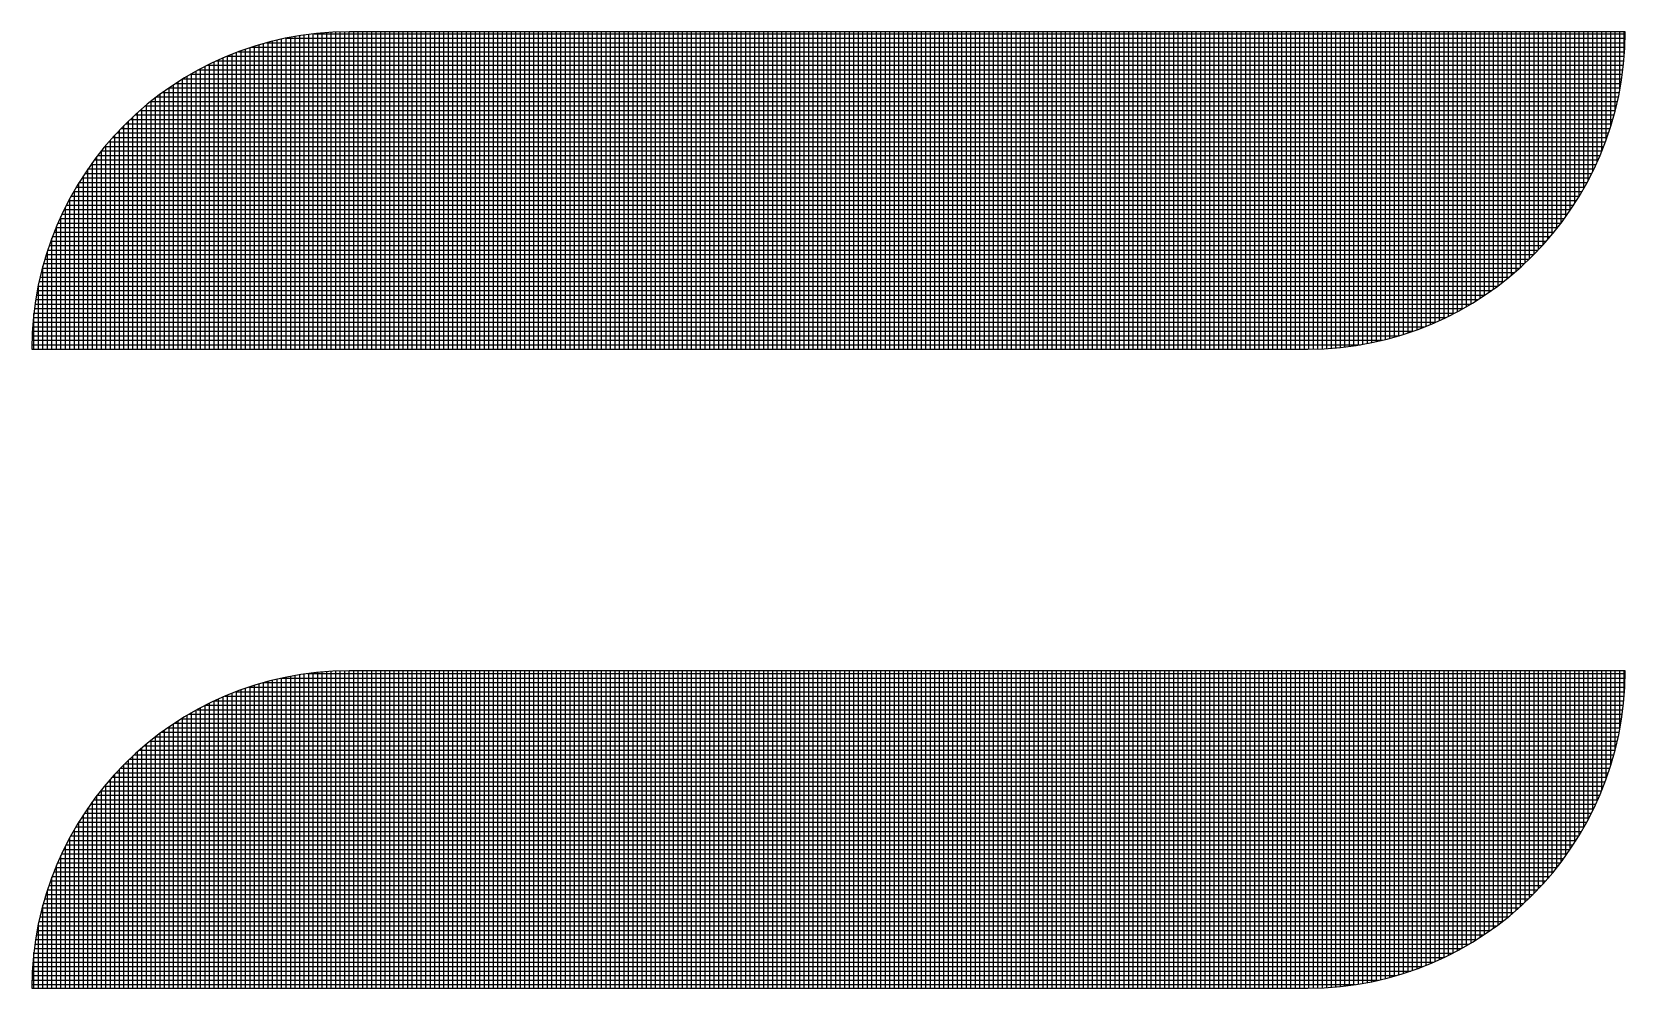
# Model space of a CAD drawing. Header units: inches. Extents: x 894 to 1735, y 0 to 594.
# Drawn here: x 1582.82 to 1588.96, y 99.73 to 103.42 of the extents above; entities that cross this region are included whole.
import ezdxf

# ---------------------------------------------------------------- set-up
doc = ezdxf.new("R2010")
doc.units = ezdxf.units.IN
doc.header["$MEASUREMENT"] = 0
doc.layers.add('BG ÇÑ±¹Áö¿ª³\xad¹æ±â¼úÁÖ½ÄÈ¸»ç CI', color=7, linetype='Continuous')

msp = doc.modelspace()

# ---------------------------------------------------------------- linework, layer by layer
at = {"layer": 'BG ÇÑ±¹Áö¿ª³\xad¹æ±â¼úÁÖ½ÄÈ¸»ç CI', "color": 82, "linetype": 'Continuous', "lineweight": 25, "true_color": 0x35d32f}
for p, q in [((1583.902, 102.1973), (1583.902, 103.4119)), ((1583.9058, 103.4123), (1588.9584, 103.4123)), ((1583.9194, 102.1973), (1583.9194, 103.4138)), ((1583.9367, 102.1973), (1583.9367, 103.4154)), ((1583.9541, 102.1973), (1583.9541, 103.4167)), ((1583.9715, 102.1973), (1583.9715, 103.4178)), ((1583.9888, 102.1973), (1583.9888, 103.4187)), ((1584.0062, 102.1973), (1584.0062, 103.4193)), ((1584.0235, 102.1973), (1584.0235, 103.4196)), ((1588.9584, 103.4197), (1584.0401, 103.4197)), ((1584.0409, 102.1973), (1584.0409, 103.4197)), ((1584.0583, 102.1973), (1584.0583, 103.4197)), ((1584.0756, 102.1973), (1584.0756, 103.4197)), ((1584.093, 102.1973), (1584.093, 103.4197)), ((1584.1104, 102.1973), (1584.1104, 103.4197)), ((1584.1277, 102.1973), (1584.1277, 103.4197)), ((1584.1451, 102.1973), (1584.1451, 103.4197)), ((1584.1625, 102.1973), (1584.1625, 103.4197)), ((1584.1798, 102.1973), (1584.1798, 103.4197)), ((1584.1972, 102.1973), (1584.1972, 103.4197)), ((1584.2146, 102.1973), (1584.2146, 103.4197)), ((1584.2319, 102.1973), (1584.2319, 103.4197)), ((1584.2493, 102.1973), (1584.2493, 103.4197)), ((1584.2666, 102.1973), (1584.2666, 103.4197)), ((1584.284, 102.1973), (1584.284, 103.4197)), ((1584.3014, 102.1973), (1584.3014, 103.4197)), ((1584.3187, 102.1973), (1584.3187, 103.4197)), ((1584.3361, 102.1973), (1584.3361, 103.4197)), ((1584.3535, 102.1973), (1584.3535, 103.4197)), ((1584.3708, 102.1973), (1584.3708, 103.4197)), ((1584.3882, 102.1973), (1584.3882, 103.4197)), ((1584.4056, 102.1973), (1584.4056, 103.4197)), ((1584.4229, 102.1973), (1584.4229, 103.4197)), ((1584.4403, 102.1973), (1584.4403, 103.4197)), ((1584.4577, 102.1973), (1584.4577, 103.4197)), ((1584.475, 102.1973), (1584.475, 103.4197)), ((1584.4924, 102.1973), (1584.4924, 103.4197)), ((1584.5098, 102.1973), (1584.5098, 103.4197)), ((1584.5271, 102.1973), (1584.5271, 103.4197)), ((1584.5445, 102.1973), (1584.5445, 103.4197)), ((1584.5618, 102.1973), (1584.5618, 103.4197)), ((1584.5792, 102.1973), (1584.5792, 103.4197)), ((1584.5966, 102.1973), (1584.5966, 103.4197)), ((1584.6139, 102.1973), (1584.6139, 103.4197)), ((1584.6313, 102.1973), (1584.6313, 103.4197)), ((1584.6487, 102.1973), (1584.6487, 103.4197)), ((1584.666, 102.1973), (1584.666, 103.4197)), ((1584.6834, 102.1973), (1584.6834, 103.4197)), ((1584.7008, 102.1973), (1584.7008, 103.4197)), ((1584.7181, 102.1973), (1584.7181, 103.4197)), ((1584.7355, 102.1973), (1584.7355, 103.4197)), ((1584.7529, 102.1973), (1584.7529, 103.4197)), ((1584.7702, 102.1973), (1584.7702, 103.4197)), ((1584.7876, 102.1973), (1584.7876, 103.4197)), ((1584.8049, 102.1973), (1584.8049, 103.4197)), ((1584.8223, 102.1973), (1584.8223, 103.4197)), ((1584.8397, 102.1973), (1584.8397, 103.4197)), ((1584.857, 102.1973), (1584.857, 103.4197)), ((1584.8744, 102.1973), (1584.8744, 103.4197)), ((1584.8918, 102.1973), (1584.8918, 103.4197)), ((1584.9091, 102.1973), (1584.9091, 103.4197)), ((1584.9265, 102.1973), (1584.9265, 103.4197)), ((1584.9439, 102.1973), (1584.9439, 103.4197)), ((1584.9612, 102.1973), (1584.9612, 103.4197)), ((1584.9786, 102.1973), (1584.9786, 103.4197)), ((1584.996, 102.1973), (1584.996, 103.4197)), ((1585.0133, 102.1973), (1585.0133, 103.4197)), ((1585.0307, 102.1973), (1585.0307, 103.4197)), ((1585.0481, 102.1973), (1585.0481, 103.4197)), ((1585.0654, 102.1973), (1585.0654, 103.4197)), ((1585.0828, 102.1973), (1585.0828, 103.4197)), ((1585.1001, 102.1973), (1585.1001, 103.4197)), ((1585.1175, 102.1973), (1585.1175, 103.4197)), ((1585.1349, 102.1973), (1585.1349, 103.4197)), ((1585.1522, 102.1973), (1585.1522, 103.4197)), ((1585.1696, 102.1973), (1585.1696, 103.4197)), ((1585.187, 102.1973), (1585.187, 103.4197)), ((1585.2043, 102.1973), (1585.2043, 103.4197)), ((1585.2217, 102.1973), (1585.2217, 103.4197)), ((1585.2391, 102.1973), (1585.2391, 103.4197)), ((1585.2564, 102.1973), (1585.2564, 103.4197)), ((1585.2738, 102.1973), (1585.2738, 103.4197)), ((1585.2912, 102.1973), (1585.2912, 103.4197)), ((1585.3085, 102.1973), (1585.3085, 103.4197)), ((1585.3259, 102.1973), (1585.3259, 103.4197)), ((1585.3432, 102.1973), (1585.3432, 103.4197)), ((1585.3606, 102.1973), (1585.3606, 103.4197)), ((1585.378, 102.1973), (1585.378, 103.4197)), ((1585.3953, 102.1973), (1585.3953, 103.4197)), ((1585.4127, 102.1973), (1585.4127, 103.4197)), ((1585.4301, 102.1973), (1585.4301, 103.4197)), ((1585.4474, 102.1973), (1585.4474, 103.4197)), ((1585.4648, 102.1973), (1585.4648, 103.4197)), ((1585.4822, 102.1973), (1585.4822, 103.4197)), ((1585.4995, 102.1973), (1585.4995, 103.4197)), ((1585.5169, 102.1973), (1585.5169, 103.4197)), ((1585.5343, 102.1973), (1585.5343, 103.4197)), ((1585.5516, 102.1973), (1585.5516, 103.4197)), ((1585.569, 102.1973), (1585.569, 103.4197)), ((1585.5864, 102.1973), (1585.5864, 103.4197)), ((1585.6037, 102.1973), (1585.6037, 103.4197)), ((1585.6211, 102.1973), (1585.6211, 103.4197)), ((1585.6384, 102.1973), (1585.6384, 103.4197)), ((1585.6558, 102.1973), (1585.6558, 103.4197)), ((1585.6732, 102.1973), (1585.6732, 103.4197)), ((1585.6905, 102.1973), (1585.6905, 103.4197)), ((1585.7079, 102.1973), (1585.7079, 103.4197)), ((1585.7253, 102.1973), (1585.7253, 103.4197)), ((1585.7426, 102.1973), (1585.7426, 103.4197)), ((1585.76, 102.1973), (1585.76, 103.4197)), ((1585.7774, 102.1973), (1585.7774, 103.4197)), ((1585.7947, 102.1973), (1585.7947, 103.4197)), ((1585.8121, 102.1973), (1585.8121, 103.4197)), ((1585.8295, 102.1973), (1585.8295, 103.4197)), ((1585.8468, 102.1973), (1585.8468, 103.4197)), ((1585.8642, 102.1973), (1585.8642, 103.4197)), ((1585.8815, 102.1973), (1585.8815, 103.4197)), ((1585.8989, 102.1973), (1585.8989, 103.4197)), ((1585.9163, 102.1973), (1585.9163, 103.4197)), ((1585.9336, 102.1973), (1585.9336, 103.4197)), ((1585.951, 102.1973), (1585.951, 103.4197)), ((1585.9684, 102.1973), (1585.9684, 103.4197)), ((1585.9857, 102.1973), (1585.9857, 103.4197)), ((1586.0031, 102.1973), (1586.0031, 103.4197)), ((1586.0205, 102.1973), (1586.0205, 103.4197)), ((1586.0378, 102.1973), (1586.0378, 103.4197)), ((1586.0552, 102.1973), (1586.0552, 103.4197)), ((1586.0726, 102.1973), (1586.0726, 103.4197)), ((1586.0899, 102.1973), (1586.0899, 103.4197)), ((1586.1073, 102.1973), (1586.1073, 103.4197)), ((1586.1246, 102.1973), (1586.1246, 103.4197)), ((1586.142, 102.1973), (1586.142, 103.4197)), ((1586.1594, 102.1973), (1586.1594, 103.4197)), ((1586.1767, 102.1973), (1586.1767, 103.4197)), ((1586.1941, 102.1973), (1586.1941, 103.4197)), ((1586.2115, 102.1973), (1586.2115, 103.4197)), ((1586.2288, 102.1973), (1586.2288, 103.4197)), ((1586.2462, 102.1973), (1586.2462, 103.4197)), ((1586.2636, 102.1973), (1586.2636, 103.4197)), ((1586.2809, 102.1973), (1586.2809, 103.4197)), ((1586.2983, 102.1973), (1586.2983, 103.4197)), ((1586.3157, 102.1973), (1586.3157, 103.4197)), ((1586.333, 102.1973), (1586.333, 103.4197)), ((1586.3504, 102.1973), (1586.3504, 103.4197)), ((1586.3678, 102.1973), (1586.3678, 103.4197)), ((1586.3851, 102.1973), (1586.3851, 103.4197)), ((1586.4025, 102.1973), (1586.4025, 103.4197)), ((1586.4198, 102.1973), (1586.4198, 103.4197)), ((1586.4372, 102.1973), (1586.4372, 103.4197)), ((1586.4546, 102.1973), (1586.4546, 103.4197)), ((1586.4719, 102.1973), (1586.4719, 103.4197)), ((1586.4893, 102.1973), (1586.4893, 103.4197)), ((1586.5067, 102.1973), (1586.5067, 103.4197)), ((1586.524, 102.1973), (1586.524, 103.4197)), ((1586.5414, 102.1973), (1586.5414, 103.4197)), ((1586.5588, 102.1973), (1586.5588, 103.4197)), ((1586.5761, 102.1973), (1586.5761, 103.4197)), ((1586.5935, 102.1973), (1586.5935, 103.4197)), ((1586.6109, 102.1973), (1586.6109, 103.4197)), ((1586.6282, 102.1973), (1586.6282, 103.4197)), ((1586.6456, 102.1973), (1586.6456, 103.4197)), ((1586.6629, 102.1973), (1586.6629, 103.4197)), ((1586.6803, 102.1973), (1586.6803, 103.4197)), ((1586.6977, 102.1973), (1586.6977, 103.4197)), ((1586.715, 102.1973), (1586.715, 103.4197)), ((1586.7324, 102.1973), (1586.7324, 103.4197)), ((1586.7498, 102.1973), (1586.7498, 103.4197)), ((1586.7671, 102.1973), (1586.7671, 103.4197)), ((1586.7845, 102.1973), (1586.7845, 103.4197)), ((1586.8019, 102.1973), (1586.8019, 103.4197)), ((1586.8192, 102.1973), (1586.8192, 103.4197)), ((1586.8366, 102.1973), (1586.8366, 103.4197)), ((1586.854, 102.1973), (1586.854, 103.4197)), ((1586.8713, 102.1973), (1586.8713, 103.4197)), ((1586.8887, 102.1973), (1586.8887, 103.4197)), ((1586.9061, 102.1973), (1586.9061, 103.4197)), ((1586.9234, 102.1973), (1586.9234, 103.4197)), ((1586.9408, 102.1973), (1586.9408, 103.4197)), ((1586.9581, 102.1973), (1586.9581, 103.4197)), ((1586.9755, 102.1973), (1586.9755, 103.4197)), ((1586.9929, 102.1973), (1586.9929, 103.4197)), ((1587.0102, 102.1973), (1587.0102, 103.4197)), ((1587.0276, 102.1973), (1587.0276, 103.4197)), ((1587.045, 102.1973), (1587.045, 103.4197)), ((1587.0623, 102.1973), (1587.0623, 103.4197)), ((1587.0797, 102.1973), (1587.0797, 103.4197)), ((1587.0971, 102.1973), (1587.0971, 103.4197)), ((1587.1144, 102.1973), (1587.1144, 103.4197)), ((1587.1318, 102.1973), (1587.1318, 103.4197)), ((1587.1492, 102.1973), (1587.1492, 103.4197)), ((1587.1665, 102.1973), (1587.1665, 103.4197)), ((1587.1839, 102.1973), (1587.1839, 103.4197)), ((1587.2012, 102.1973), (1587.2012, 103.4197)), ((1587.2186, 102.1973), (1587.2186, 103.4197)), ((1587.236, 102.1973), (1587.236, 103.4197)), ((1587.2533, 102.1973), (1587.2533, 103.4197)), ((1587.2707, 102.1973), (1587.2707, 103.4197)), ((1587.2881, 102.1973), (1587.2881, 103.4197)), ((1587.3054, 102.1973), (1587.3054, 103.4197)), ((1587.3228, 102.1973), (1587.3228, 103.4197)), ((1587.3402, 102.1973), (1587.3402, 103.4197)), ((1587.3575, 102.1973), (1587.3575, 103.4197)), ((1587.3749, 102.1973), (1587.3749, 103.4197)), ((1587.3923, 102.1973), (1587.3923, 103.4197)), ((1587.4096, 102.1973), (1587.4096, 103.4197)), ((1587.427, 102.1973), (1587.427, 103.4197)), ((1587.4444, 102.1973), (1587.4444, 103.4197)), ((1587.4617, 102.1973), (1587.4617, 103.4197)), ((1587.4791, 102.1973), (1587.4791, 103.4197)), ((1587.4964, 102.1973), (1587.4964, 103.4197)), ((1587.5138, 102.1973), (1587.5138, 103.4197)), ((1587.5312, 102.1973), (1587.5312, 103.4197)), ((1587.5485, 102.1973), (1587.5485, 103.4197)), ((1587.5659, 102.1973), (1587.5659, 103.4197)), ((1587.5833, 102.1973), (1587.5833, 103.4197)), ((1587.6006, 102.1973), (1587.6006, 103.4197)), ((1587.618, 102.1973), (1587.618, 103.4197)), ((1587.6354, 102.1973), (1587.6354, 103.4197)), ((1587.6527, 102.1973), (1587.6527, 103.4197)), ((1587.6701, 102.1973), (1587.6701, 103.4197)), ((1587.6875, 102.1973), (1587.6875, 103.4197)), ((1587.7048, 102.1973), (1587.7048, 103.4197)), ((1587.7222, 102.1973), (1587.7222, 103.4197)), ((1587.7395, 102.1973), (1587.7395, 103.4197)), ((1587.7569, 102.1975), (1587.7569, 103.4197)), ((1587.7743, 102.1979), (1587.7743, 103.4197)), ((1587.7916, 102.1986), (1587.7916, 103.4197)), ((1587.809, 102.1995), (1587.809, 103.4197)), ((1587.8264, 102.2007), (1587.8264, 103.4197)), ((1587.8437, 102.2021), (1587.8437, 103.4197)), ((1587.8611, 102.2037), (1587.8611, 103.4197)), ((1587.8785, 102.2056), (1587.8785, 103.4197)), ((1587.8958, 102.2078), (1587.8958, 103.4197)), ((1587.9132, 102.2102), (1587.9132, 103.4197)), ((1587.9306, 102.2129), (1587.9306, 103.4197)), ((1587.9479, 102.2158), (1587.9479, 103.4197)), ((1587.9653, 102.219), (1587.9653, 103.4197)), ((1587.9827, 102.2225), (1587.9827, 103.4197)), ((1588, 102.2262), (1588, 103.4197)), ((1588.0174, 102.2301), (1588.0174, 103.4197)), ((1588.0347, 102.2344), (1588.0347, 103.4197)), ((1588.0521, 102.2389), (1588.0521, 103.4197)), ((1588.0695, 102.2437), (1588.0695, 103.4197)), ((1588.0868, 102.2487), (1588.0868, 103.4197)), ((1588.1042, 102.2541), (1588.1042, 103.4197)), ((1588.1216, 102.2597), (1588.1216, 103.4197)), ((1588.1389, 102.2656), (1588.1389, 103.4197)), ((1588.1563, 102.2718), (1588.1563, 103.4197)), ((1588.1737, 102.2783), (1588.1737, 103.4197)), ((1588.191, 102.2852), (1588.191, 103.4197)), ((1588.2084, 102.2923), (1588.2084, 103.4197)), ((1588.2258, 102.2997), (1588.2258, 103.4197)), ((1588.2431, 102.3075), (1588.2431, 103.4197)), ((1588.2605, 102.3155), (1588.2605, 103.4197)), ((1588.2778, 102.324), (1588.2778, 103.4197)), ((1588.2952, 102.3327), (1588.2952, 103.4197)), ((1588.3126, 102.3418), (1588.3126, 103.4197)), ((1588.3299, 102.3513), (1588.3299, 103.4197)), ((1588.3473, 102.3611), (1588.3473, 103.4197)), ((1588.3647, 102.3714), (1588.3647, 103.4197)), ((1588.382, 102.382), (1588.382, 103.4197)), ((1588.3994, 102.393), (1588.3994, 103.4197)), ((1588.4168, 102.4044), (1588.4168, 103.4197)), ((1588.4341, 102.4163), (1588.4341, 103.4197)), ((1588.4515, 102.4286), (1588.4515, 103.4197)), ((1588.4689, 102.4414), (1588.4689, 103.4197)), ((1588.4862, 102.4546), (1588.4862, 103.4197)), ((1588.5036, 102.4684), (1588.5036, 103.4197)), ((1588.5209, 102.4826), (1588.5209, 103.4197)), ((1588.5383, 102.4975), (1588.5383, 103.4197)), ((1588.5557, 102.5129), (1588.5557, 103.4197)), ((1588.573, 102.5289), (1588.573, 103.4197)), ((1588.5904, 102.5455), (1588.5904, 103.4197)), ((1588.6078, 102.5628), (1588.6078, 103.4197)), ((1588.6251, 102.5808), (1588.6251, 103.4197)), ((1588.6425, 102.5996), (1588.6425, 103.4197)), ((1588.6599, 102.6192), (1588.6599, 103.4197)), ((1588.6772, 102.6397), (1588.6772, 103.4197)), ((1588.6946, 102.6612), (1588.6946, 103.4197)), ((1588.712, 102.6837), (1588.712, 103.4197)), ((1588.7293, 102.7073), (1588.7293, 103.4197)), ((1588.7467, 102.7321), (1588.7467, 103.4197)), ((1588.7641, 102.7584), (1588.7641, 103.4197)), ((1588.7814, 102.7862), (1588.7814, 103.4197)), ((1588.7988, 102.8157), (1588.7988, 103.4197)), ((1588.8161, 102.8474), (1588.8161, 103.4197)), ((1588.8335, 102.8814), (1588.8335, 103.4197)), ((1588.8509, 102.9184), (1588.8509, 103.4197)), ((1588.8682, 102.9589), (1588.8682, 103.4197)), ((1588.8856, 103.0041), (1588.8856, 103.4197)), ((1588.903, 103.0558), (1588.903, 103.4197)), ((1588.9203, 103.117), (1588.9203, 103.4197)), ((1588.9377, 103.1956), (1588.9377, 103.4197)), ((1588.9551, 103.3293), (1588.9551, 103.4197)), ((1583.6415, 102.1973), (1583.6415, 103.3529)), ((1583.6589, 102.1973), (1583.6589, 103.3588)), ((1583.6633, 103.3602), (1588.957, 103.3602)), ((1583.6763, 102.1973), (1583.6763, 103.3643)), ((1583.6936, 102.1973), (1583.6936, 103.3696)), ((1583.711, 102.1973), (1583.711, 103.3746)), ((1583.7219, 103.3776), (1588.9577, 103.3776)), ((1583.7283, 102.1973), (1583.7283, 103.3793)), ((1583.7457, 102.1973), (1583.7457, 103.3838)), ((1583.7631, 102.1973), (1583.7631, 103.3879)), ((1583.7804, 102.1973), (1583.7804, 103.3918)), ((1583.7953, 103.395), (1588.9582, 103.395)), ((1583.7978, 102.1973), (1583.7978, 103.3955)), ((1583.8152, 102.1973), (1583.8152, 103.3989)), ((1583.8325, 102.1973), (1583.8325, 103.402)), ((1583.8499, 102.1973), (1583.8499, 103.4049)), ((1583.8673, 102.1973), (1583.8673, 103.4075)), ((1583.8846, 102.1973), (1583.8846, 103.4098)), ((1583.4936, 103.2908), (1588.9516, 103.2908)), ((1583.5026, 102.1973), (1583.5026, 103.2953)), ((1583.52, 102.1973), (1583.52, 103.3036)), ((1583.5298, 103.3082), (1588.9533, 103.3082)), ((1583.5373, 102.1973), (1583.5373, 103.3116)), ((1583.5547, 102.1973), (1583.5547, 103.3193)), ((1583.5694, 103.3255), (1588.9548, 103.3255)), ((1583.5721, 102.1973), (1583.5721, 103.3266)), ((1583.5894, 102.1973), (1583.5894, 103.3336)), ((1583.6068, 102.1973), (1583.6068, 103.3404)), ((1583.6134, 103.3429), (1588.956, 103.3429)), ((1583.6242, 102.1973), (1583.6242, 103.3468)), ((1583.3811, 102.1973), (1583.3811, 103.2269)), ((1583.3984, 102.1973), (1583.3984, 103.2378)), ((1583.3999, 103.2387), (1588.9449, 103.2387)), ((1583.4158, 102.1973), (1583.4158, 103.2483)), ((1583.429, 103.2561), (1588.9474, 103.2561)), ((1583.4332, 102.1973), (1583.4332, 103.2584)), ((1583.4505, 102.1973), (1583.4505, 103.2682)), ((1583.4601, 103.2734), (1588.9496, 103.2734)), ((1583.4679, 102.1973), (1583.4679, 103.2776)), ((1583.4852, 102.1973), (1583.4852, 103.2866)), ((1583.2942, 102.1973), (1583.2942, 103.1659)), ((1583.2986, 103.1692), (1588.9325, 103.1692)), ((1583.3116, 102.1973), (1583.3116, 103.179)), ((1583.322, 103.1866), (1588.936, 103.1866)), ((1583.329, 102.1973), (1583.329, 103.1916)), ((1583.3463, 102.1973), (1583.3463, 103.2038)), ((1583.3465, 103.204), (1588.9392, 103.204)), ((1583.3637, 102.1973), (1583.3637, 103.2156)), ((1583.3724, 103.2213), (1588.9422, 103.2213)), ((1583.2248, 102.1973), (1583.2248, 103.1082)), ((1583.2349, 103.1171), (1588.9204, 103.1171)), ((1583.2421, 102.1973), (1583.2421, 103.1234)), ((1583.2552, 103.1345), (1588.9247, 103.1345)), ((1583.2595, 102.1973), (1583.2595, 103.1381)), ((1583.2764, 103.1519), (1588.9287, 103.1519)), ((1583.2769, 102.1973), (1583.2769, 103.1522)), ((1583.1619, 103.0477), (1588.9004, 103.0477)), ((1583.1727, 102.1973), (1583.1727, 103.0587)), ((1583.179, 103.065), (1588.9058, 103.065)), ((1583.19, 102.1973), (1583.19, 103.0758)), ((1583.1969, 103.0824), (1588.911, 103.0824)), ((1583.2074, 102.1973), (1583.2074, 103.0923)), ((1583.2155, 103.0998), (1588.9158, 103.0998)), ((1583.1032, 102.1973), (1583.1032, 102.9826)), ((1583.1143, 102.9956), (1588.8825, 102.9956)), ((1583.1206, 102.1973), (1583.1206, 103.0029)), ((1583.1295, 103.013), (1588.8887, 103.013)), ((1583.138, 102.1973), (1583.138, 103.0223)), ((1583.1454, 103.0303), (1588.8947, 103.0303)), ((1583.1553, 102.1973), (1583.1553, 103.0409)), ((1583.0587, 102.9261), (1588.8543, 102.9261)), ((1583.0685, 102.1973), (1583.0685, 102.9392)), ((1583.0718, 102.9435), (1588.8618, 102.9435)), ((1583.0854, 102.9609), (1588.869, 102.9609)), ((1583.0859, 102.1973), (1583.0859, 102.9614)), ((1583.0996, 102.9782), (1588.8759, 102.9782)), ((1583.0164, 102.1973), (1583.0164, 102.8655)), ((1583.022, 102.874), (1588.8299, 102.874)), ((1583.0338, 102.8914), (1588.8383, 102.8914)), ((1583.0338, 102.1973), (1583.0338, 102.8914)), ((1583.046, 102.9088), (1588.8465, 102.9088)), ((1583.0511, 102.1973), (1583.0511, 102.9159)), ((1582.9791, 102.8046), (1588.7924, 102.8046)), ((1582.9817, 102.1973), (1582.9817, 102.809)), ((1582.9893, 102.8219), (1588.8023, 102.8219)), ((1582.999, 102.1973), (1582.999, 102.8381)), ((1582.9998, 102.8393), (1588.8118, 102.8393)), ((1583.0107, 102.8567), (1588.821, 102.8567)), ((1582.9469, 102.1973), (1582.9469, 102.7445)), ((1582.951, 102.7525), (1588.7602, 102.7525)), ((1582.96, 102.7699), (1588.7714, 102.7699)), ((1582.9643, 102.1973), (1582.9643, 102.7779)), ((1582.9694, 102.7872), (1588.7821, 102.7872)), ((1582.9183, 102.683), (1588.7115, 102.683)), ((1582.9259, 102.7004), (1588.7244, 102.7004)), ((1582.9296, 102.1973), (1582.9296, 102.7084)), ((1582.934, 102.7178), (1588.7368, 102.7178)), ((1582.9423, 102.7351), (1588.7487, 102.7351)), ((1582.8907, 102.6136), (1588.6549, 102.6136)), ((1582.8949, 102.1973), (1582.8949, 102.6249)), ((1582.8971, 102.6309), (1588.6699, 102.6309)), ((1582.9039, 102.6483), (1588.6843, 102.6483)), ((1582.9109, 102.6657), (1588.6981, 102.6657)), ((1582.9122, 102.1973), (1582.9122, 102.6688)), ((1582.8731, 102.5615), (1588.6065, 102.5615)), ((1582.8775, 102.1973), (1582.8775, 102.5752)), ((1582.8787, 102.5788), (1588.6232, 102.5788)), ((1582.8845, 102.5962), (1588.6394, 102.5962)), ((1582.8537, 102.492), (1588.532, 102.492)), ((1582.8581, 102.5094), (1588.5518, 102.5094)), ((1582.8601, 102.1973), (1582.8601, 102.5168)), ((1582.8629, 102.5267), (1588.5708, 102.5267)), ((1582.8679, 102.5441), (1588.589, 102.5441)), ((1582.8419, 102.4399), (1588.4669, 102.4399)), ((1582.8428, 102.1973), (1582.8428, 102.4439)), ((1582.8456, 102.4573), (1588.4897, 102.4573)), ((1582.8495, 102.4747), (1588.5113, 102.4747)), ((1582.83, 102.3705), (1588.3632, 102.3705)), ((1582.8326, 102.3878), (1588.3914, 102.3878)), ((1582.8354, 102.4052), (1588.4179, 102.4052)), ((1582.8386, 102.4226), (1588.4431, 102.4226)), ((1582.8236, 102.3184), (1588.2664, 102.3184)), ((1582.8254, 102.1973), (1582.8254, 102.3349)), ((1582.8255, 102.3357), (1588.301, 102.3357)), ((1582.8276, 102.3531), (1588.3332, 102.3531)), ((1582.8187, 102.2489), (1588.0874, 102.2489)), ((1582.8196, 102.2663), (1588.1408, 102.2663)), ((1582.8207, 102.2836), (1588.1872, 102.2836)), ((1582.822, 102.301), (1588.2287, 102.301)), ((1582.8176, 102.1973), (1587.736, 102.1973)), ((1582.8177, 102.2142), (1587.9384, 102.2142)), ((1582.8181, 102.2316), (1588.0233, 102.2316))]:
    msp.add_line(p, q, dxfattribs=at)
at = {"layer": 'BG ÇÑ±¹Áö¿ª³\xad¹æ±â¼úÁÖ½ÄÈ¸»ç CI', "color": 30, "linetype": 'Continuous', "lineweight": 25, "true_color": 0xfd8204}
for p, q in [((1583.9715, 99.7347), (1583.9715, 100.9552)), ((1583.9888, 99.7347), (1583.9888, 100.956)), ((1584.0062, 99.7347), (1584.0062, 100.9566)), ((1584.0235, 99.7347), (1584.0235, 100.957)), ((1588.9584, 100.9571), (1584.0401, 100.9571)), ((1584.0409, 99.7347), (1584.0409, 100.9571)), ((1584.0583, 99.7347), (1584.0583, 100.9571)), ((1584.0756, 99.7347), (1584.0756, 100.9571)), ((1584.093, 99.7347), (1584.093, 100.9571)), ((1584.1104, 99.7347), (1584.1104, 100.9571)), ((1584.1277, 99.7347), (1584.1277, 100.9571)), ((1584.1451, 99.7347), (1584.1451, 100.9571)), ((1584.1625, 99.7347), (1584.1625, 100.9571)), ((1584.1798, 99.7347), (1584.1798, 100.9571)), ((1584.1972, 99.7347), (1584.1972, 100.9571)), ((1584.2146, 99.7347), (1584.2146, 100.9571)), ((1584.2319, 99.7347), (1584.2319, 100.9571)), ((1584.2493, 99.7347), (1584.2493, 100.9571)), ((1584.2666, 99.7347), (1584.2666, 100.9571)), ((1584.284, 99.7347), (1584.284, 100.9571)), ((1584.3014, 99.7347), (1584.3014, 100.9571)), ((1584.3187, 99.7347), (1584.3187, 100.9571)), ((1584.3361, 99.7347), (1584.3361, 100.9571)), ((1584.3535, 99.7347), (1584.3535, 100.9571)), ((1584.3708, 99.7347), (1584.3708, 100.9571)), ((1584.3882, 99.7347), (1584.3882, 100.9571)), ((1584.4056, 99.7347), (1584.4056, 100.9571)), ((1584.4229, 99.7347), (1584.4229, 100.9571)), ((1584.4403, 99.7347), (1584.4403, 100.9571)), ((1584.4577, 99.7347), (1584.4577, 100.9571)), ((1584.475, 99.7347), (1584.475, 100.9571)), ((1584.4924, 99.7347), (1584.4924, 100.9571)), ((1584.5098, 99.7347), (1584.5098, 100.9571)), ((1584.5271, 99.7347), (1584.5271, 100.9571)), ((1584.5445, 99.7347), (1584.5445, 100.9571)), ((1584.5618, 99.7347), (1584.5618, 100.9571)), ((1584.5792, 99.7347), (1584.5792, 100.9571)), ((1584.5966, 99.7347), (1584.5966, 100.9571)), ((1584.6139, 99.7347), (1584.6139, 100.9571)), ((1584.6313, 99.7347), (1584.6313, 100.9571)), ((1584.6487, 99.7347), (1584.6487, 100.9571)), ((1584.666, 99.7347), (1584.666, 100.9571)), ((1584.6834, 99.7347), (1584.6834, 100.9571)), ((1584.7008, 99.7347), (1584.7008, 100.9571)), ((1584.7181, 99.7347), (1584.7181, 100.9571)), ((1584.7355, 99.7347), (1584.7355, 100.9571)), ((1584.7529, 99.7347), (1584.7529, 100.9571)), ((1584.7702, 99.7347), (1584.7702, 100.9571)), ((1584.7876, 99.7347), (1584.7876, 100.9571)), ((1584.8049, 99.7347), (1584.8049, 100.9571)), ((1584.8223, 99.7347), (1584.8223, 100.9571)), ((1584.8397, 99.7347), (1584.8397, 100.9571)), ((1584.857, 99.7347), (1584.857, 100.9571)), ((1584.8744, 99.7347), (1584.8744, 100.9571)), ((1584.8918, 99.7347), (1584.8918, 100.9571)), ((1584.9091, 99.7347), (1584.9091, 100.9571)), ((1584.9265, 99.7347), (1584.9265, 100.9571)), ((1584.9439, 99.7347), (1584.9439, 100.9571)), ((1584.9612, 99.7347), (1584.9612, 100.9571)), ((1584.9786, 99.7347), (1584.9786, 100.9571)), ((1584.996, 99.7347), (1584.996, 100.9571)), ((1585.0133, 99.7347), (1585.0133, 100.9571)), ((1585.0307, 99.7347), (1585.0307, 100.9571)), ((1585.0481, 99.7347), (1585.0481, 100.9571)), ((1585.0654, 99.7347), (1585.0654, 100.9571)), ((1585.0828, 99.7347), (1585.0828, 100.9571)), ((1585.1001, 99.7347), (1585.1001, 100.9571)), ((1585.1175, 99.7347), (1585.1175, 100.9571)), ((1585.1349, 99.7347), (1585.1349, 100.9571)), ((1585.1522, 99.7347), (1585.1522, 100.9571)), ((1585.1696, 99.7347), (1585.1696, 100.9571)), ((1585.187, 99.7347), (1585.187, 100.9571)), ((1585.2043, 99.7347), (1585.2043, 100.9571)), ((1585.2217, 99.7347), (1585.2217, 100.9571)), ((1585.2391, 99.7347), (1585.2391, 100.9571)), ((1585.2564, 99.7347), (1585.2564, 100.9571)), ((1585.2738, 99.7347), (1585.2738, 100.9571)), ((1585.2912, 99.7347), (1585.2912, 100.9571)), ((1585.3085, 99.7347), (1585.3085, 100.9571)), ((1585.3259, 99.7347), (1585.3259, 100.9571)), ((1585.3432, 99.7347), (1585.3432, 100.9571)), ((1585.3606, 99.7347), (1585.3606, 100.9571)), ((1585.378, 99.7347), (1585.378, 100.9571)), ((1585.3953, 99.7347), (1585.3953, 100.9571)), ((1585.4127, 99.7347), (1585.4127, 100.9571)), ((1585.4301, 99.7347), (1585.4301, 100.9571)), ((1585.4474, 99.7347), (1585.4474, 100.9571)), ((1585.4648, 99.7347), (1585.4648, 100.9571)), ((1585.4822, 99.7347), (1585.4822, 100.9571)), ((1585.4995, 99.7347), (1585.4995, 100.9571)), ((1585.5169, 99.7347), (1585.5169, 100.9571)), ((1585.5343, 99.7347), (1585.5343, 100.9571)), ((1585.5516, 99.7347), (1585.5516, 100.9571)), ((1585.569, 99.7347), (1585.569, 100.9571)), ((1585.5864, 99.7347), (1585.5864, 100.9571)), ((1585.6037, 99.7347), (1585.6037, 100.9571)), ((1585.6211, 99.7347), (1585.6211, 100.9571)), ((1585.6384, 99.7347), (1585.6384, 100.9571)), ((1585.6558, 99.7347), (1585.6558, 100.9571)), ((1585.6732, 99.7347), (1585.6732, 100.9571)), ((1585.6905, 99.7347), (1585.6905, 100.9571)), ((1585.7079, 99.7347), (1585.7079, 100.9571)), ((1585.7253, 99.7347), (1585.7253, 100.9571)), ((1585.7426, 99.7347), (1585.7426, 100.9571)), ((1585.76, 99.7347), (1585.76, 100.9571)), ((1585.7774, 99.7347), (1585.7774, 100.9571)), ((1585.7947, 99.7347), (1585.7947, 100.9571)), ((1585.8121, 99.7347), (1585.8121, 100.9571)), ((1585.8295, 99.7347), (1585.8295, 100.9571)), ((1585.8468, 99.7347), (1585.8468, 100.9571)), ((1585.8642, 99.7347), (1585.8642, 100.9571)), ((1585.8815, 99.7347), (1585.8815, 100.9571)), ((1585.8989, 99.7347), (1585.8989, 100.9571)), ((1585.9163, 99.7347), (1585.9163, 100.9571)), ((1585.9336, 99.7347), (1585.9336, 100.9571)), ((1585.951, 99.7347), (1585.951, 100.9571)), ((1585.9684, 99.7347), (1585.9684, 100.9571)), ((1585.9857, 99.7347), (1585.9857, 100.9571)), ((1586.0031, 99.7347), (1586.0031, 100.9571)), ((1586.0205, 99.7347), (1586.0205, 100.9571)), ((1586.0378, 99.7347), (1586.0378, 100.9571)), ((1586.0552, 99.7347), (1586.0552, 100.9571)), ((1586.0726, 99.7347), (1586.0726, 100.9571)), ((1586.0899, 99.7347), (1586.0899, 100.9571)), ((1586.1073, 99.7347), (1586.1073, 100.9571)), ((1586.1246, 99.7347), (1586.1246, 100.9571)), ((1586.142, 99.7347), (1586.142, 100.9571)), ((1586.1594, 99.7347), (1586.1594, 100.9571)), ((1586.1767, 99.7347), (1586.1767, 100.9571)), ((1586.1941, 99.7347), (1586.1941, 100.9571)), ((1586.2115, 99.7347), (1586.2115, 100.9571)), ((1586.2288, 99.7347), (1586.2288, 100.9571)), ((1586.2462, 99.7347), (1586.2462, 100.9571)), ((1586.2636, 99.7347), (1586.2636, 100.9571)), ((1586.2809, 99.7347), (1586.2809, 100.9571)), ((1586.2983, 99.7347), (1586.2983, 100.9571)), ((1586.3157, 99.7347), (1586.3157, 100.9571)), ((1586.333, 99.7347), (1586.333, 100.9571)), ((1586.3504, 99.7347), (1586.3504, 100.9571)), ((1586.3678, 99.7347), (1586.3678, 100.9571)), ((1586.3851, 99.7347), (1586.3851, 100.9571)), ((1586.4025, 99.7347), (1586.4025, 100.9571)), ((1586.4198, 99.7347), (1586.4198, 100.9571)), ((1586.4372, 99.7347), (1586.4372, 100.9571)), ((1586.4546, 99.7347), (1586.4546, 100.9571)), ((1586.4719, 99.7347), (1586.4719, 100.9571)), ((1586.4893, 99.7347), (1586.4893, 100.9571)), ((1586.5067, 99.7347), (1586.5067, 100.9571)), ((1586.524, 99.7347), (1586.524, 100.9571)), ((1586.5414, 99.7347), (1586.5414, 100.9571)), ((1586.5588, 99.7347), (1586.5588, 100.9571)), ((1586.5761, 99.7347), (1586.5761, 100.9571)), ((1586.5935, 99.7347), (1586.5935, 100.9571)), ((1586.6109, 99.7347), (1586.6109, 100.9571)), ((1586.6282, 99.7347), (1586.6282, 100.9571)), ((1586.6456, 99.7347), (1586.6456, 100.9571)), ((1586.6629, 99.7347), (1586.6629, 100.9571)), ((1586.6803, 99.7347), (1586.6803, 100.9571)), ((1586.6977, 99.7347), (1586.6977, 100.9571)), ((1586.715, 99.7347), (1586.715, 100.9571)), ((1586.7324, 99.7347), (1586.7324, 100.9571)), ((1586.7498, 99.7347), (1586.7498, 100.9571)), ((1586.7671, 99.7347), (1586.7671, 100.9571)), ((1586.7845, 99.7347), (1586.7845, 100.9571)), ((1586.8019, 99.7347), (1586.8019, 100.9571)), ((1586.8192, 99.7347), (1586.8192, 100.9571)), ((1586.8366, 99.7347), (1586.8366, 100.9571)), ((1586.854, 99.7347), (1586.854, 100.9571)), ((1586.8713, 99.7347), (1586.8713, 100.9571)), ((1586.8887, 99.7347), (1586.8887, 100.9571)), ((1586.9061, 99.7347), (1586.9061, 100.9571)), ((1586.9234, 99.7347), (1586.9234, 100.9571)), ((1586.9408, 99.7347), (1586.9408, 100.9571)), ((1586.9581, 99.7347), (1586.9581, 100.9571)), ((1586.9755, 99.7347), (1586.9755, 100.9571)), ((1586.9929, 99.7347), (1586.9929, 100.9571)), ((1587.0102, 99.7347), (1587.0102, 100.9571)), ((1587.0276, 99.7347), (1587.0276, 100.9571)), ((1587.045, 99.7347), (1587.045, 100.9571)), ((1587.0623, 99.7347), (1587.0623, 100.9571)), ((1587.0797, 99.7347), (1587.0797, 100.9571)), ((1587.0971, 99.7347), (1587.0971, 100.9571)), ((1587.1144, 99.7347), (1587.1144, 100.9571)), ((1587.1318, 99.7347), (1587.1318, 100.9571)), ((1587.1492, 99.7347), (1587.1492, 100.9571)), ((1587.1665, 99.7347), (1587.1665, 100.9571)), ((1587.1839, 99.7347), (1587.1839, 100.9571)), ((1587.2012, 99.7347), (1587.2012, 100.9571)), ((1587.2186, 99.7347), (1587.2186, 100.9571)), ((1587.236, 99.7347), (1587.236, 100.9571)), ((1587.2533, 99.7347), (1587.2533, 100.9571)), ((1587.2707, 99.7347), (1587.2707, 100.9571)), ((1587.2881, 99.7347), (1587.2881, 100.9571)), ((1587.3054, 99.7347), (1587.3054, 100.9571)), ((1587.3228, 99.7347), (1587.3228, 100.9571)), ((1587.3402, 99.7347), (1587.3402, 100.9571)), ((1587.3575, 99.7347), (1587.3575, 100.9571)), ((1587.3749, 99.7347), (1587.3749, 100.9571)), ((1587.3923, 99.7347), (1587.3923, 100.9571)), ((1587.4096, 99.7347), (1587.4096, 100.9571)), ((1587.427, 99.7347), (1587.427, 100.9571)), ((1587.4444, 99.7347), (1587.4444, 100.9571)), ((1587.4617, 99.7347), (1587.4617, 100.9571)), ((1587.4791, 99.7347), (1587.4791, 100.9571)), ((1587.4964, 99.7347), (1587.4964, 100.9571)), ((1587.5138, 99.7347), (1587.5138, 100.9571)), ((1587.5312, 99.7347), (1587.5312, 100.9571)), ((1587.5485, 99.7347), (1587.5485, 100.9571)), ((1587.5659, 99.7347), (1587.5659, 100.9571)), ((1587.5833, 99.7347), (1587.5833, 100.9571)), ((1587.6006, 99.7347), (1587.6006, 100.9571)), ((1587.618, 99.7347), (1587.618, 100.9571)), ((1587.6354, 99.7347), (1587.6354, 100.9571)), ((1587.6527, 99.7347), (1587.6527, 100.9571)), ((1587.6701, 99.7347), (1587.6701, 100.9571)), ((1587.6875, 99.7347), (1587.6875, 100.9571)), ((1587.7048, 99.7347), (1587.7048, 100.9571)), ((1587.7222, 99.7347), (1587.7222, 100.9571)), ((1587.7395, 99.7347), (1587.7395, 100.9571)), ((1587.7569, 99.7348), (1587.7569, 100.9571)), ((1587.7743, 99.7353), (1587.7743, 100.9571)), ((1587.7916, 99.7359), (1587.7916, 100.9571)), ((1587.809, 99.7368), (1587.809, 100.9571)), ((1587.8264, 99.738), (1587.8264, 100.9571)), ((1587.8437, 99.7394), (1587.8437, 100.9571)), ((1587.8611, 99.7411), (1587.8611, 100.9571)), ((1587.8785, 99.743), (1587.8785, 100.9571)), ((1587.8958, 99.7451), (1587.8958, 100.9571)), ((1587.9132, 99.7476), (1587.9132, 100.9571)), ((1587.9306, 99.7502), (1587.9306, 100.9571)), ((1587.9479, 99.7532), (1587.9479, 100.9571)), ((1587.9653, 99.7563), (1587.9653, 100.9571)), ((1587.9827, 99.7598), (1587.9827, 100.9571)), ((1588, 99.7635), (1588, 100.9571)), ((1588.0174, 99.7675), (1588.0174, 100.9571)), ((1588.0347, 99.7717), (1588.0347, 100.9571)), ((1588.0521, 99.7762), (1588.0521, 100.9571)), ((1588.0695, 99.781), (1588.0695, 100.9571)), ((1588.0868, 99.7861), (1588.0868, 100.9571)), ((1588.1042, 99.7914), (1588.1042, 100.9571)), ((1588.1216, 99.7971), (1588.1216, 100.9571)), ((1588.1389, 99.803), (1588.1389, 100.9571)), ((1588.1563, 99.8092), (1588.1563, 100.9571)), ((1588.1737, 99.8157), (1588.1737, 100.9571)), ((1588.191, 99.8225), (1588.191, 100.9571)), ((1588.2084, 99.8296), (1588.2084, 100.9571)), ((1588.2258, 99.8371), (1588.2258, 100.9571)), ((1588.2431, 99.8448), (1588.2431, 100.9571)), ((1588.2605, 99.8529), (1588.2605, 100.9571)), ((1588.2778, 99.8613), (1588.2778, 100.9571)), ((1588.2952, 99.8701), (1588.2952, 100.9571)), ((1588.3126, 99.8792), (1588.3126, 100.9571)), ((1588.3299, 99.8886), (1588.3299, 100.9571)), ((1588.3473, 99.8985), (1588.3473, 100.9571)), ((1588.3647, 99.9087), (1588.3647, 100.9571)), ((1588.382, 99.9193), (1588.382, 100.9571)), ((1588.3994, 99.9303), (1588.3994, 100.9571)), ((1588.4168, 99.9418), (1588.4168, 100.9571)), ((1588.4341, 99.9536), (1588.4341, 100.9571)), ((1588.4515, 99.9659), (1588.4515, 100.9571)), ((1588.4689, 99.9787), (1588.4689, 100.9571)), ((1588.4862, 99.9919), (1588.4862, 100.9571)), ((1588.5036, 100.0057), (1588.5036, 100.9571)), ((1588.5209, 100.02), (1588.5209, 100.9571)), ((1588.5383, 100.0348), (1588.5383, 100.9571)), ((1588.5557, 100.0502), (1588.5557, 100.9571)), ((1588.573, 100.0662), (1588.573, 100.9571)), ((1588.5904, 100.0828), (1588.5904, 100.9571)), ((1588.6078, 100.1002), (1588.6078, 100.9571)), ((1588.6251, 100.1182), (1588.6251, 100.9571)), ((1588.6425, 100.137), (1588.6425, 100.9571)), ((1588.6599, 100.1566), (1588.6599, 100.9571)), ((1588.6772, 100.1771), (1588.6772, 100.9571)), ((1588.6946, 100.1985), (1588.6946, 100.9571)), ((1588.712, 100.221), (1588.712, 100.9571)), ((1588.7293, 100.2446), (1588.7293, 100.9571)), ((1588.7467, 100.2695), (1588.7467, 100.9571)), ((1588.7641, 100.2957), (1588.7641, 100.9571)), ((1588.7814, 100.3235), (1588.7814, 100.9571)), ((1588.7988, 100.3531), (1588.7988, 100.9571)), ((1588.8161, 100.3847), (1588.8161, 100.9571)), ((1588.8335, 100.4188), (1588.8335, 100.9571)), ((1588.8509, 100.4557), (1588.8509, 100.9571)), ((1588.8682, 100.4963), (1588.8682, 100.9571)), ((1588.8856, 100.5415), (1588.8856, 100.9571)), ((1588.903, 100.5931), (1588.903, 100.9571)), ((1588.9203, 100.6543), (1588.9203, 100.9571)), ((1588.9377, 100.733), (1588.9377, 100.9571)), ((1588.9551, 100.8666), (1588.9551, 100.9571)), ((1583.6539, 100.8945), (1588.9568, 100.8945)), ((1583.6589, 99.7347), (1583.6589, 100.8961)), ((1583.6763, 99.7347), (1583.6763, 100.9017)), ((1583.6936, 99.7347), (1583.6936, 100.907)), ((1583.7106, 100.9119), (1588.9576, 100.9119)), ((1583.711, 99.7347), (1583.711, 100.912)), ((1583.7283, 99.7347), (1583.7283, 100.9167)), ((1583.7457, 99.7347), (1583.7457, 100.9211)), ((1583.7631, 99.7347), (1583.7631, 100.9253)), ((1583.7804, 99.7347), (1583.7804, 100.9292)), ((1583.7805, 100.9292), (1588.9581, 100.9292)), ((1583.7978, 99.7347), (1583.7978, 100.9328)), ((1583.8152, 99.7347), (1583.8152, 100.9362)), ((1583.8325, 99.7347), (1583.8325, 100.9393)), ((1583.8499, 99.7347), (1583.8499, 100.9422)), ((1583.8673, 99.7347), (1583.8673, 100.9448)), ((1583.8802, 100.9466), (1588.9584, 100.9466)), ((1583.8846, 99.7347), (1583.8846, 100.9472)), ((1583.902, 99.7347), (1583.902, 100.9493)), ((1583.9194, 99.7347), (1583.9194, 100.9511)), ((1583.9367, 99.7347), (1583.9367, 100.9527)), ((1583.9541, 99.7347), (1583.9541, 100.9541)), ((1583.5026, 99.7347), (1583.5026, 100.8326)), ((1583.52, 99.7347), (1583.52, 100.8409)), ((1583.5231, 100.8424), (1588.953, 100.8424)), ((1583.5373, 99.7347), (1583.5373, 100.8489)), ((1583.5547, 99.7347), (1583.5547, 100.8566)), ((1583.5621, 100.8598), (1588.9545, 100.8598)), ((1583.5721, 99.7347), (1583.5721, 100.864)), ((1583.5894, 99.7347), (1583.5894, 100.871)), ((1583.6052, 100.8771), (1588.9558, 100.8771)), ((1583.6068, 99.7347), (1583.6068, 100.8777)), ((1583.6242, 99.7347), (1583.6242, 100.8842)), ((1583.6415, 99.7347), (1583.6415, 100.8903)), ((1583.3948, 100.7729), (1588.9445, 100.7729)), ((1583.3984, 99.7347), (1583.3984, 100.7752)), ((1583.4158, 99.7347), (1583.4158, 100.7857)), ((1583.4237, 100.7903), (1588.947, 100.7903)), ((1583.4332, 99.7347), (1583.4332, 100.7958)), ((1583.4505, 99.7347), (1583.4505, 100.8055)), ((1583.4544, 100.8077), (1588.9492, 100.8077)), ((1583.4679, 99.7347), (1583.4679, 100.8149)), ((1583.4852, 99.7347), (1583.4852, 100.8239)), ((1583.4874, 100.825), (1588.9513, 100.825)), ((1583.3116, 99.7347), (1583.3116, 100.7163)), ((1583.3177, 100.7208), (1588.9354, 100.7208)), ((1583.329, 99.7347), (1583.329, 100.729)), ((1583.342, 100.7382), (1588.9387, 100.7382)), ((1583.3463, 99.7347), (1583.3463, 100.7412)), ((1583.3637, 99.7347), (1583.3637, 100.7529)), ((1583.3677, 100.7556), (1588.9417, 100.7556)), ((1583.3811, 99.7347), (1583.3811, 100.7642)), ((1583.2314, 100.6514), (1588.9196, 100.6514)), ((1583.2421, 99.7347), (1583.2421, 100.6608)), ((1583.2515, 100.6687), (1588.9239, 100.6687)), ((1583.2595, 99.7347), (1583.2595, 100.6754)), ((1583.2726, 100.6861), (1588.928, 100.6861)), ((1583.2769, 99.7347), (1583.2769, 100.6896)), ((1583.2942, 99.7347), (1583.2942, 100.7032)), ((1583.2946, 100.7035), (1588.9318, 100.7035)), ((1583.1727, 99.7347), (1583.1727, 100.596)), ((1583.1759, 100.5993), (1588.9049, 100.5993)), ((1583.19, 99.7347), (1583.19, 100.6132)), ((1583.1936, 100.6167), (1588.9101, 100.6167)), ((1583.2074, 99.7347), (1583.2074, 100.6297)), ((1583.2121, 100.634), (1588.915, 100.634)), ((1583.2248, 99.7347), (1583.2248, 100.6455)), ((1583.1116, 100.5298), (1588.8813, 100.5298)), ((1583.1206, 99.7347), (1583.1206, 100.5402)), ((1583.1268, 100.5472), (1588.8876, 100.5472)), ((1583.138, 99.7347), (1583.138, 100.5596)), ((1583.1425, 100.5646), (1588.8937, 100.5646)), ((1583.1553, 99.7347), (1583.1553, 100.5782)), ((1583.1589, 100.5819), (1588.8994, 100.5819)), ((1583.0685, 99.7347), (1583.0685, 100.4765)), ((1583.0694, 100.4777), (1588.8605, 100.4777)), ((1583.0829, 100.4951), (1588.8678, 100.4951)), ((1583.0859, 99.7347), (1583.0859, 100.4988)), ((1583.097, 100.5125), (1588.8747, 100.5125)), ((1583.1032, 99.7347), (1583.1032, 100.5199)), ((1583.0164, 99.7347), (1583.0164, 100.4028)), ((1583.02, 100.4083), (1588.8283, 100.4083)), ((1583.0317, 100.4256), (1588.8369, 100.4256)), ((1583.0338, 99.7347), (1583.0338, 100.4287)), ((1583.0438, 100.443), (1588.8451, 100.443)), ((1583.0511, 99.7347), (1583.0511, 100.4532)), ((1583.0564, 100.4604), (1588.853, 100.4604)), ((1582.9817, 99.7347), (1582.9817, 100.3463)), ((1582.9874, 100.3562), (1588.8005, 100.3562)), ((1582.9979, 100.3736), (1588.8101, 100.3736)), ((1582.999, 99.7347), (1582.999, 100.3755)), ((1583.0087, 100.3909), (1588.8194, 100.3909)), ((1582.9469, 99.7347), (1582.9469, 100.2819)), ((1582.9494, 100.2867), (1588.7582, 100.2867)), ((1582.9584, 100.3041), (1588.7694, 100.3041)), ((1582.9643, 99.7347), (1582.9643, 100.3153)), ((1582.9677, 100.3215), (1588.7802, 100.3215)), ((1582.9774, 100.3388), (1588.7905, 100.3388)), ((1582.9245, 100.2346), (1588.7221, 100.2346)), ((1582.9296, 99.7347), (1582.9296, 100.2457)), ((1582.9325, 100.252), (1588.7346, 100.252)), ((1582.9408, 100.2694), (1588.7466, 100.2694)), ((1582.8949, 99.7347), (1582.8949, 100.1623)), ((1582.8959, 100.1652), (1588.6672, 100.1652)), ((1582.9026, 100.1825), (1588.6817, 100.1825)), ((1582.9096, 100.1999), (1588.6957, 100.1999)), ((1582.9122, 99.7347), (1582.9122, 100.2062)), ((1582.9169, 100.2173), (1588.7091, 100.2173)), ((1582.8722, 100.0957), (1588.6034, 100.0957)), ((1582.8775, 99.7347), (1582.8775, 100.1125)), ((1582.8777, 100.1131), (1588.6203, 100.1131)), ((1582.8835, 100.1304), (1588.6365, 100.1304)), ((1582.8896, 100.1478), (1588.6522, 100.1478)), ((1582.8573, 100.0436), (1588.5484, 100.0436)), ((1582.8601, 99.7347), (1582.8601, 100.0542)), ((1582.862, 100.061), (1588.5675, 100.061)), ((1582.8669, 100.0784), (1588.5858, 100.0784)), ((1582.8413, 99.9742), (1588.4628, 99.9742)), ((1582.8428, 99.7347), (1582.8428, 99.9813)), ((1582.8449, 99.9915), (1588.4857, 99.9915)), ((1582.8488, 100.0089), (1588.5075, 100.0089)), ((1582.8529, 100.0263), (1588.5284, 100.0263)), ((1582.8321, 99.9221), (1588.3864, 99.9221)), ((1582.8349, 99.9394), (1588.4133, 99.9394)), ((1582.838, 99.9568), (1588.4387, 99.9568)), ((1582.8233, 99.8526), (1588.2599, 99.8526)), ((1582.8251, 99.87), (1588.295, 99.87)), ((1582.8254, 99.7347), (1582.8254, 99.8723)), ((1582.8272, 99.8873), (1588.3276, 99.8873)), ((1582.8295, 99.9047), (1588.358, 99.9047)), ((1582.8194, 99.8005), (1588.1319, 99.8005)), ((1582.8205, 99.8179), (1588.1794, 99.8179)), ((1582.8218, 99.8353), (1588.2216, 99.8353)), ((1582.8176, 99.7347), (1587.736, 99.7347)), ((1582.8177, 99.7484), (1587.919, 99.7484)), ((1582.818, 99.7658), (1588.0102, 99.7658)), ((1582.8186, 99.7832), (1588.0769, 99.7832))]:
    msp.add_line(p, q, dxfattribs=at)
at = {"layer": 'BG ÇÑ±¹Áö¿ª³\xad¹æ±â¼úÁÖ½ÄÈ¸»ç CI', "color": 82, "linetype": 'Continuous', "lineweight": 25, "true_color": 0x35d32f}
for centre, start, end in [((1584.0401, 102.1973), 90, 180), ((1587.736, 103.4197), 270, 0)]:
    msp.add_arc(centre, 1.2224, start, end, dxfattribs=at)
at = {"layer": 'BG ÇÑ±¹Áö¿ª³\xad¹æ±â¼úÁÖ½ÄÈ¸»ç CI', "color": 30, "linetype": 'Continuous', "lineweight": 25, "true_color": 0xfd8204}
for centre, start, end in [((1584.0401, 99.7347), 90, 180), ((1587.736, 100.9571), 270, 0)]:
    msp.add_arc(centre, 1.2224, start, end, dxfattribs=at)

doc.saveas('drawing.dxf')
